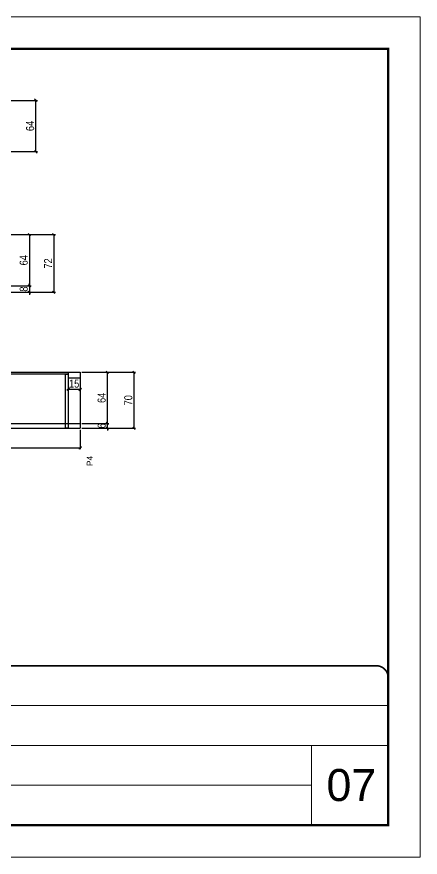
# Model space of a CAD drawing. Extents: x -3394 to 16474, y -5031 to 14397.
# Drawn here: x 8423 to 8927, y 12198 to 13248 of the extents above; entities that cross this region are included whole.
import ezdxf

# ---------------------------------------------------------------- set-up
doc = ezdxf.new("R2010")
doc.units = 0
doc.linetypes.add('CONTINUO', pattern=[0])
doc.linetypes.add('DASHED', pattern=[0.75, 0.5, -0.25])
doc.layers.get('0').update_dxf_attribs({"linetype": 'CONTINUOUS'})
doc.layers.get('Defpoints').update_dxf_attribs({"linetype": 'CONTINUOUS'})
for name, color, linetype, lineweight in [('CARIMBO', 255, 'CONTINUOUS', 9), ('Folhas', 255, 'CONTINUOUS', 9), ('SARRAFO DE PRESSAO', 251, 'DASHED', 9)]:
    doc.layers.add(name, color=color, linetype=linetype, lineweight=lineweight)
for name, color, linetype in [('COTA', 241, 'CONTINUOUS'), ('NOMENCLATURA', 7, 'CONTINUOUS'), ('Painéis', 200, 'CONTINUOUS'), ('SARR_2.2x7', 40, 'CONTINUOUS'), ('SARR_3.5x7', 81, 'CONTINUOUS')]:
    doc.layers.add(name, color=color, linetype=linetype)
doc.styles.add('ARIAL', font='arial.ttf')
doc.styles.add('COTA TECNICA', font='techl___.ttf', dxfattribs={"height": 10})
doc.dimstyles.new('PAINEL', dxfattribs={"dimtxt": 10, "dimasz": 3, "dimexe": 3, "dimexo": 3, "dimgap": 3, "dimtad": 1, "dimdec": 1, "dimzin": 12, "dimdsep": 46, "dimtxsty": 'COTA TECNICA', "dimblk1": 'OBLIQUE', "dimblk2": 'OBLIQUE', "dimsah": 1, "dimcen": 0.9, "dimclrd": 4, "dimclre": 4, "dimclrt": 240, "dimadec": 1, "dimazin": 3, "dimtfac": 1, "dimtdec": 1, "dimtmove": 0, "dimatfit": 3, "dimfxl": 1, "dimtolj": 1, "dimtzin": 12, "dimarcsym": 0})

# ---------------------------------------------------------------- blocks, each defined once
blk = doc.blocks.new('9999999999')
at = {"color": 30, "linetype": 'CONTINUO'}
for p, q in [((98564.6, 34379.6), (99584, 34379.6)), ((98564.6, 34329.8), (99488, 34329.8)), ((99584, 34329.8), (99488, 34329.8)), ((99488, 34329.8), (99488, 34230.2)), ((98564.6, 34280), (99488, 34280))]:
    blk.add_line(p, q, dxfattribs=at)
at = {"color": 30, "linetype": 'CONTINUO', "const_width": 2}
blk.add_lwpolyline([(99584, 34230.2), (99584, 34414.4, 0.414214), (99569, 34429.4), (98229, 34429.4, 0.414214), (98214, 34414.4), (98214, 34245.2, 0.414214), (98229, 34230.2), (99584, 34230.2)], format="xyb", dxfattribs=at)
at = {"layer": 'Folhas'}
blk.add_lwpolyline([(98139, 34190.2), (99624, 34190.2), (99624, 35240.2), (98139, 35240.2)], close=True, dxfattribs=at)
at = {"layer": 'Folhas', "color": 30, "const_width": 3}
blk.add_lwpolyline([(98214, 34230.2), (99584, 34230.2), (99584, 35200.2), (98214, 35200.2)], close=True, dxfattribs=at)
blk = doc.blocks.new('_Oblique')
at = {"color": 0, "linetype": 'ByBlock', "lineweight": -2}
blk.add_line((-0.5, -0.5), (0.5, 0.5), dxfattribs=at)
blk = doc.blocks.new('*D125')
at = {"layer": 'COTA', "color": 4, "linetype": 'Continuous', "lineweight": -2, "transparency": 16777216}
for p, q in [((8399.7, 13143.6), (8448.7, 13143.6)), ((8446.7, 13079.6), (8446.7, 13143.6)), ((8399.7, 13079.6), (8448.7, 13079.6))]:
    blk.add_line(p, q, dxfattribs=at)
at = {"layer": 'Defpoints', "color": 0, "linetype": 'Continuous', "transparency": 16777216}
for p in [(8397.7, 13143.6), (8446.7, 13143.6), (8397.7, 13079.6)]:
    blk.add_point(p, dxfattribs=at)
at = {"layer": 'COTA', "color": 4, "linetype": 'Continuous', "lineweight": -2, "transparency": 16777216, "xscale": 3, "yscale": 3, "zscale": 3}
for p, rotation in [((8446.7, 13143.6), 90), ((8446.7, 13079.6), 270)]:
    blk.add_blockref('_Oblique', p, dxfattribs=dict(at, rotation=rotation))
at = {"layer": 'COTA', "color": 240, "linetype": 'Continuous', "transparency": 16777216, "insert": (8439.6, 13111.6), "char_height": 10, "attachment_point": 5, "rotation": 90, "style": 'COTA TECNICA'}
blk.add_mtext('\\A1;64', dxfattribs=at)
blk = doc.blocks.new('*D2214')
at = {"layer": 'COTA', "color": 4, "linetype": 'Continuous', "lineweight": -2, "transparency": 16777216}
for p, q in [((8504.1, 12803.9), (8571.4, 12803.9)), ((8569.4, 12803.9), (8569.4, 12733.9)), ((8504.1, 12733.9), (8571.4, 12733.9))]:
    blk.add_line(p, q, dxfattribs=at)
at = {"layer": 'Defpoints', "color": 0, "linetype": 'Continuous', "transparency": 16777216}
for p in [(8502.1, 12803.9), (8502.1, 12733.9), (8569.4, 12733.9)]:
    blk.add_point(p, dxfattribs=at)
at = {"layer": 'COTA', "color": 4, "linetype": 'Continuous', "lineweight": -2, "transparency": 16777216, "xscale": 3, "yscale": 3, "zscale": 3}
for p, rotation in [((8569.4, 12803.9), 90), ((8569.4, 12733.9), 270)]:
    blk.add_blockref('_Oblique', p, dxfattribs=dict(at, rotation=rotation))
at = {"layer": 'COTA', "color": 240, "linetype": 'Continuous', "transparency": 16777216, "insert": (8562.3, 12768.9), "char_height": 10, "attachment_point": 5, "rotation": 90, "style": 'COTA TECNICA'}
blk.add_mtext('\\A1;70', dxfattribs=at)
blk = doc.blocks.new('*D2216')
at = {"layer": 'COTA', "color": 4, "linetype": 'Continuous', "lineweight": -2, "transparency": 16777216}
for p, q in [((8258.1, 12731.9), (8258.1, 12707.6)), ((8502.1, 12731.9), (8502.1, 12707.6)), ((8258.1, 12709.6), (8502.1, 12709.6))]:
    blk.add_line(p, q, dxfattribs=at)
at = {"layer": 'Defpoints', "color": 0, "linetype": 'Continuous', "transparency": 16777216}
for p in [(8258.1, 12733.9), (8502.1, 12733.9), (8502.1, 12709.6)]:
    blk.add_point(p, dxfattribs=at)
at = {"layer": 'COTA', "color": 4, "linetype": 'Continuous', "lineweight": -2, "transparency": 16777216, "xscale": 3, "yscale": 3, "zscale": 3, "rotation": 180}
blk.add_blockref('_Oblique', (8258.1, 12709.6), dxfattribs=at)
at = {"layer": 'COTA', "color": 4, "linetype": 'Continuous', "lineweight": -2, "transparency": 16777216, "xscale": 3, "yscale": 3, "zscale": 3}
blk.add_blockref('_Oblique', (8502.1, 12709.6), dxfattribs=at)
at = {"layer": 'COTA', "color": 240, "linetype": 'Continuous', "transparency": 16777216, "insert": (8380.1, 12716.7), "char_height": 10, "attachment_point": 5, "style": 'COTA TECNICA'}
blk.add_mtext('\\A1;244', dxfattribs=at)
blk = doc.blocks.new('*D2213')
at = {"layer": 'COTA', "color": 4, "linetype": 'Continuous', "lineweight": -2, "transparency": 16777216}
for p, q in [((8487.1, 12794.9), (8487.1, 12780.5)), ((8502.1, 12794.9), (8502.1, 12780.5)), ((8502.1, 12782.5), (8487.1, 12782.5))]:
    blk.add_line(p, q, dxfattribs=at)
at = {"layer": 'Defpoints', "color": 0, "linetype": 'Continuous', "transparency": 16777216}
for p in [(8487.1, 12796.9), (8502.1, 12796.9), (8487.1, 12782.5)]:
    blk.add_point(p, dxfattribs=at)
at = {"layer": 'COTA', "color": 4, "linetype": 'Continuous', "lineweight": -2, "transparency": 16777216, "xscale": 3, "yscale": 3, "zscale": 3, "rotation": 180}
blk.add_blockref('_Oblique', (8487.1, 12782.5), dxfattribs=at)
at = {"layer": 'COTA', "color": 4, "linetype": 'Continuous', "lineweight": -2, "transparency": 16777216, "xscale": 3, "yscale": 3, "zscale": 3}
blk.add_blockref('_Oblique', (8502.1, 12782.5), dxfattribs=at)
at = {"layer": 'COTA', "color": 240, "linetype": 'Continuous', "transparency": 16777216, "insert": (8494.6, 12789.6), "char_height": 10, "attachment_point": 5, "style": 'COTA TECNICA'}
blk.add_mtext('\\A1;15', dxfattribs=at)
blk = doc.blocks.new('*D2209')
at = {"layer": 'COTA', "color": 4, "linetype": 'Continuous', "lineweight": -2, "transparency": 16777216}
for p, q in [((8504.1, 12739.9), (8538.1, 12739.9)), ((8536.1, 12739.9), (8536.1, 12742.9)), ((8536.1, 12733.9), (8536.1, 12739.9)), ((8504.1, 12733.9), (8538.1, 12733.9)), ((8536.1, 12733.9), (8536.1, 12730.9))]:
    blk.add_line(p, q, dxfattribs=at)
at = {"layer": 'Defpoints', "color": 0, "linetype": 'Continuous', "transparency": 16777216}
for p in [(8502.1, 12739.9), (8536.1, 12739.9), (8502.1, 12733.9)]:
    blk.add_point(p, dxfattribs=at)
at = {"layer": 'COTA', "color": 4, "linetype": 'Continuous', "lineweight": -2, "transparency": 16777216, "xscale": 3, "yscale": 3, "zscale": 3}
for p, rotation in [((8536.1, 12739.9), 270), ((8536.1, 12733.9), 90)]:
    blk.add_blockref('_Oblique', p, dxfattribs=dict(at, rotation=rotation))
at = {"layer": 'COTA', "color": 240, "linetype": 'Continuous', "transparency": 16777216, "insert": (8529, 12736.9), "char_height": 10, "attachment_point": 5, "rotation": 90, "style": 'COTA TECNICA'}
blk.add_mtext('\\A1;6', dxfattribs=at)
blk = doc.blocks.new('*D2210')
at = {"layer": 'COTA', "color": 4, "linetype": 'Continuous', "lineweight": -2, "transparency": 16777216}
for p, q in [((8504.1, 12803.9), (8538.1, 12803.9)), ((8536.1, 12739.9), (8536.1, 12803.9)), ((8504.1, 12739.9), (8538.1, 12739.9))]:
    blk.add_line(p, q, dxfattribs=at)
at = {"layer": 'Defpoints', "color": 0, "linetype": 'Continuous', "transparency": 16777216}
for p in [(8502.1, 12803.9), (8536.1, 12803.9), (8502.1, 12739.9)]:
    blk.add_point(p, dxfattribs=at)
at = {"layer": 'COTA', "color": 4, "linetype": 'Continuous', "lineweight": -2, "transparency": 16777216, "xscale": 3, "yscale": 3, "zscale": 3}
for p, rotation in [((8536.1, 12803.9), 90), ((8536.1, 12739.9), 270)]:
    blk.add_blockref('_Oblique', p, dxfattribs=dict(at, rotation=rotation))
at = {"layer": 'COTA', "color": 240, "linetype": 'Continuous', "transparency": 16777216, "insert": (8529, 12771.9), "char_height": 10, "attachment_point": 5, "rotation": 90, "style": 'COTA TECNICA'}
blk.add_mtext('\\A1;64', dxfattribs=at)
blk = doc.blocks.new('*D2226')
at = {"layer": 'COTA', "color": 4, "linetype": 'Continuous', "lineweight": -2, "transparency": 16777216}
for p, q in [((8414.1, 12975.8), (8471.1, 12975.8)), ((8469.1, 12975.8), (8469.1, 12903.8)), ((8414.1, 12903.8), (8471.1, 12903.8))]:
    blk.add_line(p, q, dxfattribs=at)
at = {"layer": 'Defpoints', "color": 0, "linetype": 'Continuous', "transparency": 16777216}
for p in [(8412.1, 12975.8), (8412.1, 12903.8), (8469.1, 12903.8)]:
    blk.add_point(p, dxfattribs=at)
at = {"layer": 'COTA', "color": 4, "linetype": 'Continuous', "lineweight": -2, "transparency": 16777216, "xscale": 3, "yscale": 3, "zscale": 3}
for p, rotation in [((8469.1, 12975.8), 90), ((8469.1, 12903.8), 270)]:
    blk.add_blockref('_Oblique', p, dxfattribs=dict(at, rotation=rotation))
at = {"layer": 'COTA', "color": 240, "linetype": 'Continuous', "transparency": 16777216, "insert": (8462.1, 12939.8), "char_height": 10, "attachment_point": 5, "rotation": 90, "style": 'COTA TECNICA'}
blk.add_mtext('\\A1;72', dxfattribs=at)
blk = doc.blocks.new('*D2227')
at = {"layer": 'COTA', "color": 4, "linetype": 'Continuous', "lineweight": -2, "transparency": 16777216}
for p, q in [((8414.1, 12975.8), (8440.7, 12975.8)), ((8438.7, 12975.8), (8438.7, 12911.8)), ((8414.1, 12911.8), (8440.7, 12911.8))]:
    blk.add_line(p, q, dxfattribs=at)
at = {"layer": 'Defpoints', "color": 0, "linetype": 'Continuous', "transparency": 16777216}
for p in [(8412.1, 12975.8), (8412.1, 12911.8), (8438.7, 12911.8)]:
    blk.add_point(p, dxfattribs=at)
at = {"layer": 'COTA', "color": 4, "linetype": 'Continuous', "lineweight": -2, "transparency": 16777216, "xscale": 3, "yscale": 3, "zscale": 3}
for p, rotation in [((8438.7, 12975.8), 90), ((8438.7, 12911.8), 270)]:
    blk.add_blockref('_Oblique', p, dxfattribs=dict(at, rotation=rotation))
at = {"layer": 'COTA', "color": 240, "linetype": 'Continuous', "transparency": 16777216, "insert": (8431.6, 12943.8), "char_height": 10, "attachment_point": 5, "rotation": 90, "style": 'COTA TECNICA'}
blk.add_mtext('\\A1;64', dxfattribs=at)
blk = doc.blocks.new('*D2228')
at = {"layer": 'COTA', "color": 4, "linetype": 'Continuous', "lineweight": -2, "transparency": 16777216}
for p, q in [((8414.1, 12911.8), (8440.7, 12911.8)), ((8438.7, 12911.8), (8438.7, 12914.8)), ((8438.7, 12911.8), (8438.7, 12903.8)), ((8414.1, 12903.8), (8440.7, 12903.8)), ((8438.7, 12903.8), (8438.7, 12900.8))]:
    blk.add_line(p, q, dxfattribs=at)
at = {"layer": 'Defpoints', "color": 0, "linetype": 'Continuous', "transparency": 16777216}
for p in [(8412.1, 12911.8), (8412.1, 12903.8), (8438.7, 12903.8)]:
    blk.add_point(p, dxfattribs=at)
at = {"layer": 'COTA', "color": 4, "linetype": 'Continuous', "lineweight": -2, "transparency": 16777216, "xscale": 3, "yscale": 3, "zscale": 3}
for p, rotation in [((8438.7, 12911.8), 270), ((8438.7, 12903.8), 90)]:
    blk.add_blockref('_Oblique', p, dxfattribs=dict(at, rotation=rotation))
at = {"layer": 'COTA', "color": 240, "linetype": 'Continuous', "transparency": 16777216, "insert": (8431.6, 12907.8), "char_height": 10, "attachment_point": 5, "rotation": 90, "style": 'COTA TECNICA'}
blk.add_mtext('\\A1;8', dxfattribs=at)

msp = doc.modelspace()

# ---------------------------------------------------------------- linework, layer by layer
at = {"layer": 'Painéis', "linetype": 'Continuous'}
for p, q in [((7682.09, 12803.89), (8502.09, 12803.89)), ((8502.09, 12803.89), (8502.09, 12733.89)), ((7682.09, 12739.89), (8502.09, 12739.89)), ((7999.59, 12733.89), (8502.09, 12733.89))]:
    msp.add_line(p, q, dxfattribs=at)
at = {"layer": 'SARR_2.2x7', "ltscale": 25}
msp.add_line((8487.09, 12796.89), (8502.09, 12796.89), dxfattribs=at)
at = {"layer": 'SARR_2.2x7', "ltscale": 25, "elevation": 0}
msp.add_lwpolyline([(8487.09, 12801.69), (8258.09, 12801.69), (8258.09, 12803.89), (8487.09, 12803.89)], close=True, dxfattribs=at)
at = {"layer": 'SARR_3.5x7', "elevation": 0}
msp.add_lwpolyline([(8487.09, 12733.89), (8483.59, 12733.89), (8483.59, 12801.69), (8487.09, 12801.69)], close=True, dxfattribs=at)

# ---------------------------------------------------------------- block references
at = {"layer": 'SARRAFO DE PRESSAO', "color": 6, "linetype": 'ByBlock'}
msp.add_blockref('9999999999', (-90696.77, -21992.23), dxfattribs=at)

# ---------------------------------------------------------------- texts
at = {"layer": 'CARIMBO', "style": 'ARIAL'}
msp.add_text('07', height=40, dxfattribs=at).set_placement((8810.07, 12268.12))
at = {"layer": 'NOMENCLATURA', "linetype": 'Continuous', "style": 'ARIAL'}
msp.add_text('P4', height=7.567, rotation=90, dxfattribs=at).set_placement((8517.9, 12686.51))

# ---------------------------------------------------------------- dimensions: what is measured, and where the dimension line sits
at = {"layer": 'COTA', "linetype": 'Continuous'}
for base, p1, p2, override, picture, middle in [((8446.66, 13143.6), (8397.74, 13079.6), (8397.74, 13143.6), {"dimexe": 2, "dimexo": 2, "dimgap": 2, "dimadec": 8, "dimtix": 1, "dimatfit": 2, "dimldrblk": 'Oblique'}, '*D125', (8439.56, 13111.6)), ((8469.14, 12903.77), (8412.09, 12975.77), (8412.09, 12903.77), {"dimexe": 2, "dimexo": 2, "dimgap": 2, "dimadec": 8, "dimtix": 1, "dimatfit": 2, "dimldrblk": 'Oblique'}, '*D2226', (8462.07, 12939.77)), ((8438.68, 12911.77), (8412.09, 12975.77), (8412.09, 12911.77), {"dimexe": 2, "dimexo": 2, "dimgap": 2, "dimadec": 8, "dimtix": 1, "dimatfit": 2, "dimldrblk": 'Oblique'}, '*D2227', (8431.58, 12943.77)), ((8438.68, 12903.77), (8412.09, 12911.77), (8412.09, 12903.77), {"dimexe": 2, "dimexo": 2, "dimgap": 2, "dimadec": 8, "dimtix": 1, "dimatfit": 2, "dimldrblk": 'Oblique'}, '*D2228', (8431.58, 12907.77)), ((8569.42, 12733.89), (8502.09, 12803.89), (8502.09, 12733.89), {"dimexe": 2, "dimexo": 2, "dimgap": 2, "dimadec": 8, "dimtix": 1, "dimatfit": 2, "dimldrblk": 'Oblique'}, '*D2214', (8562.32, 12768.89)), ((8536.1, 12803.89), (8502.09, 12739.89), (8502.09, 12803.89), {"dimexe": 2, "dimexo": 2, "dimgap": 2, "dimadec": 8, "dimtix": 1, "dimtmove": 1, "dimatfit": 2, "dimldrblk": 'Oblique'}, '*D2210', (8528.99, 12771.89)), ((8536.1, 12739.89), (8502.09, 12733.89), (8502.09, 12739.89), {"dimexe": 2, "dimexo": 2, "dimgap": 2, "dimadec": 8, "dimtix": 1, "dimatfit": 2, "dimldrblk": 'Oblique'}, '*D2209', (8528.99, 12736.89))]:
    dim = msp.add_linear_dim(base=base, p1=p1, p2=p2, angle=90, dimstyle='PAINEL', override=override, dxfattribs=at)
    dim.commit()
    dim.dimension.update_dxf_attribs({"geometry": picture, "text_midpoint": middle})
for base, p1, p2, picture, middle in [((8487.09, 12782.47), (8502.09, 12796.89), (8487.09, 12796.89), '*D2213', (8494.59, 12789.58)), ((8502.09, 12709.59), (8258.09, 12733.89), (8502.09, 12733.89), '*D2216', (8380.09, 12716.66))]:
    dim = msp.add_linear_dim(base=base, p1=p1, p2=p2, dimstyle='PAINEL', override={"dimexe": 2, "dimexo": 2, "dimgap": 2, "dimadec": 8, "dimtix": 1, "dimatfit": 2, "dimldrblk": 'Oblique'}, dxfattribs=at)
    dim.commit()
    dim.dimension.update_dxf_attribs({"geometry": picture, "text_midpoint": middle})

doc.saveas('drawing.dxf')
